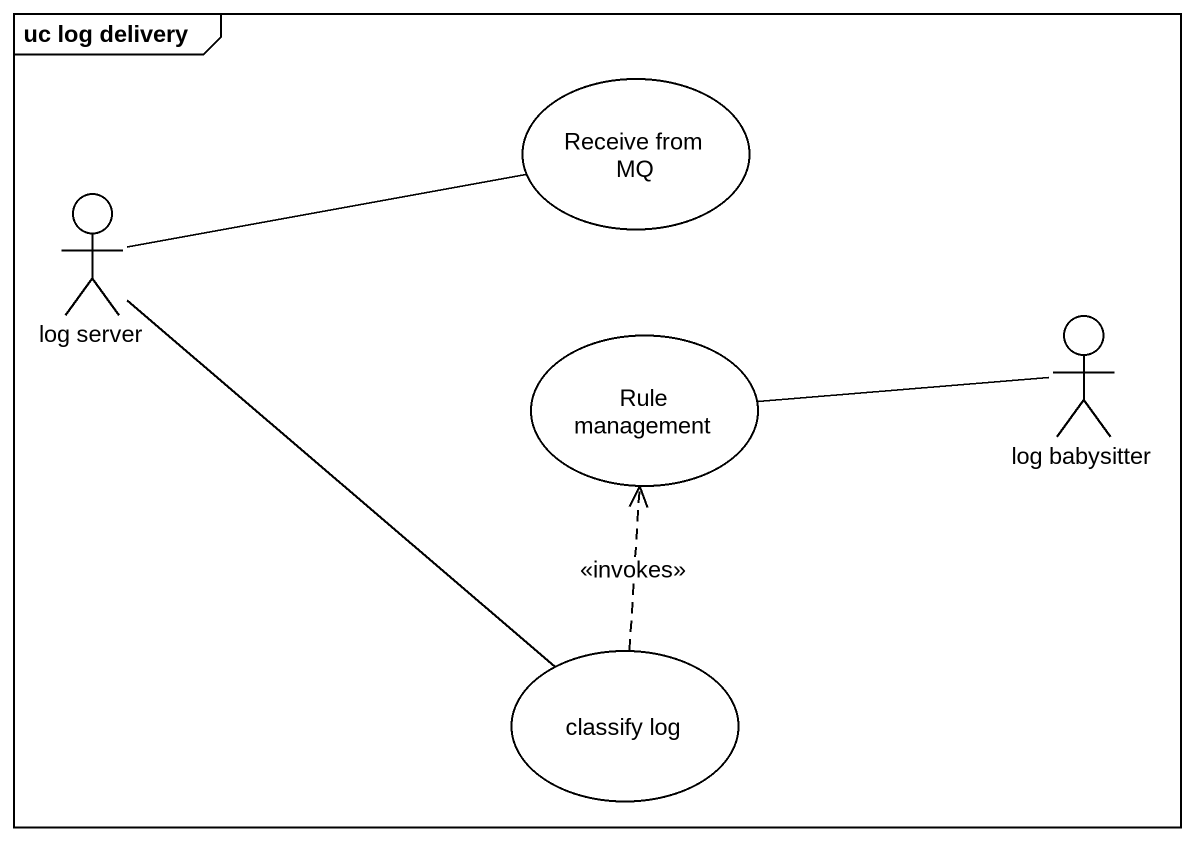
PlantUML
@startuml
mainframe uc log delivery
usecase "Receive from MQ" as Receive_from_MQ
actor "log server" as log_server
usecase "Rule management" as Rule_management
actor "log babysitter" as log_babysitter
usecase "classify log" as classify_log
log_server -right- Receive_from_MQ
log_server -- classify_log
log_babysitter -left- Rule_management
classify_log .up.> Rule_management : <<invokes>>
@enduml
